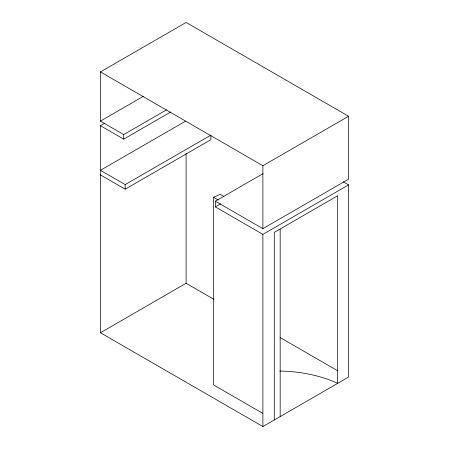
<?xml version="1.0" encoding="UTF-8"?>
<svg xmlns="http://www.w3.org/2000/svg" width="449" height="449" viewBox="0 0 449 449"><rect width="100%" height="100%" fill="white"/><g stroke="black" fill="none" stroke-linecap="round" stroke-linejoin="round"><path stroke-width="0.67" d="M166.568 109.831L123.722 134.571L100.419 121.118L100.419 71.924L186.111 22.45L348.581 116.252L348.581 179.168L262.889 228.648L215.335 201.191L215.335 206.91L262.889 234.367L348.581 184.893L348.581 377.076L262.889 426.55L100.419 332.748L100.419 125.692L104.639 123.251M100.419 121.118L143.265 96.378M100.419 125.692L123.722 139.145L170.788 111.969M185.51 121.179L100.419 170.306L125.181 184.606L210.272 135.48M100.419 174.88L125.181 189.181L210.878 139.706L210.878 135.127M100.419 71.924L262.889 165.726L348.581 116.252M215.335 201.191L263.013 173.668M215.335 206.91L220.768 203.773M100.419 332.748L186.111 283.274L213.999 299.371M262.732 413.316L213.544 384.916L213.544 197.307L220.15 194.322L223.787 196.421M343.165 181.761L348.581 184.893M213.544 197.307L218.399 200.114M280.081 337.525L337.67 370.773M280.165 228.968L280.165 416.577M274.272 419.978L274.272 232.369L337.676 195.764L337.676 383.373A96.271 55.581 0 0 0 279.749 371.054M262.889 165.726L262.889 228.648M262.889 234.367L262.889 426.55M186.111 153.345L186.111 283.274M125.181 184.606L125.181 189.181M123.722 134.571L123.722 139.145"/></g></svg>
